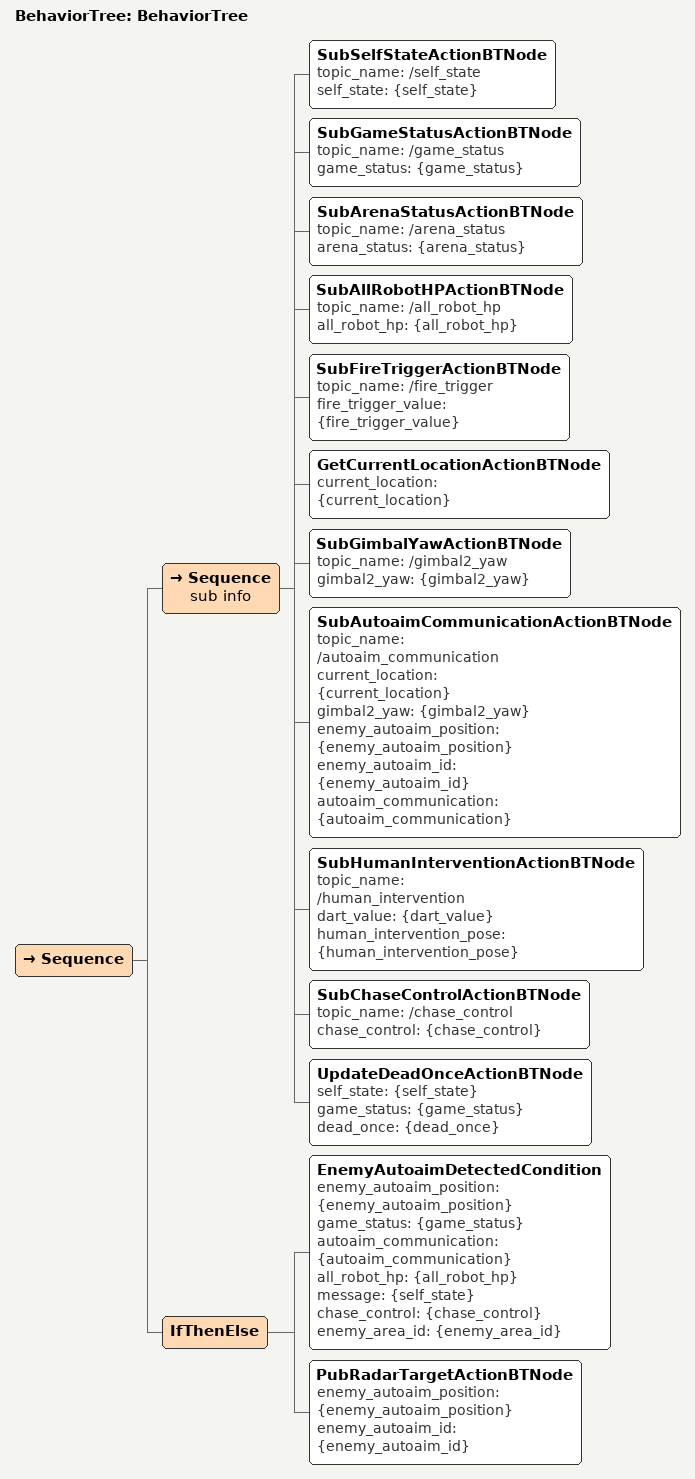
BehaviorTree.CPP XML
<?xml version="1.0" encoding="UTF-8"?>
<root BTCPP_format="4"
    main_tree_to_execute="BehaviorTree">
    <BehaviorTree ID="BehaviorTree">
        <Sequence>
            <Sequence name="sub info">
                <SubSelfStateActionBTNode topic_name="/self_state"
                    self_state="{self_state}" />
                <SubGameStatusActionBTNode topic_name="/game_status"
                    game_status="{game_status}" />
                <SubArenaStatusActionBTNode topic_name="/arena_status"
                    arena_status="{arena_status}" />
                <SubAllRobotHPActionBTNode topic_name="/all_robot_hp"
                    all_robot_hp="{all_robot_hp}" />
                <SubFireTriggerActionBTNode
                    topic_name="/fire_trigger"
                    fire_trigger_value="{fire_trigger_value}" />
                <GetCurrentLocationActionBTNode current_location="{current_location}" />
                <SubGimbalYawActionBTNode topic_name="/gimbal2_yaw"
                    gimbal2_yaw="{gimbal2_yaw}" />
                <SubAutoaimCommunicationActionBTNode topic_name="/autoaim_communication"
                    current_location="{current_location}"
                    gimbal2_yaw="{gimbal2_yaw}"
                    enemy_autoaim_position="{enemy_autoaim_position}"
                    enemy_autoaim_id="{enemy_autoaim_id}"
                    autoaim_communication="{autoaim_communication}" />
                <SubHumanInterventionActionBTNode topic_name="/human_intervention"
                    dart_value="{dart_value}"
                    human_intervention_pose="{human_intervention_pose}" />
                <SubChaseControlActionBTNode topic_name="/chase_control"
                    chase_control="{chase_control}" />
                <UpdateDeadOnceActionBTNode
                    self_state="{self_state}"
                    game_status="{game_status}"
                    dead_once="{dead_once}" />
            </Sequence>
            <!--===============Pub Rardar Target==============-->
            <IfThenElse>
                <EnemyAutoaimDetectedCondition
                    enemy_autoaim_position="{enemy_autoaim_position}"
                    game_status="{game_status}"
                    autoaim_communication="{autoaim_communication}"
                    all_robot_hp="{all_robot_hp}"
                    message="{self_state}"
                    chase_control="{chase_control}"
                    enemy_area_id="{enemy_area_id}" />
                <PubRadarTargetActionBTNode enemy_autoaim_position="{enemy_autoaim_position}"
                    enemy_autoaim_id="{enemy_autoaim_id}" />
            </IfThenElse>
        </Sequence>
    </BehaviorTree>
</root>
